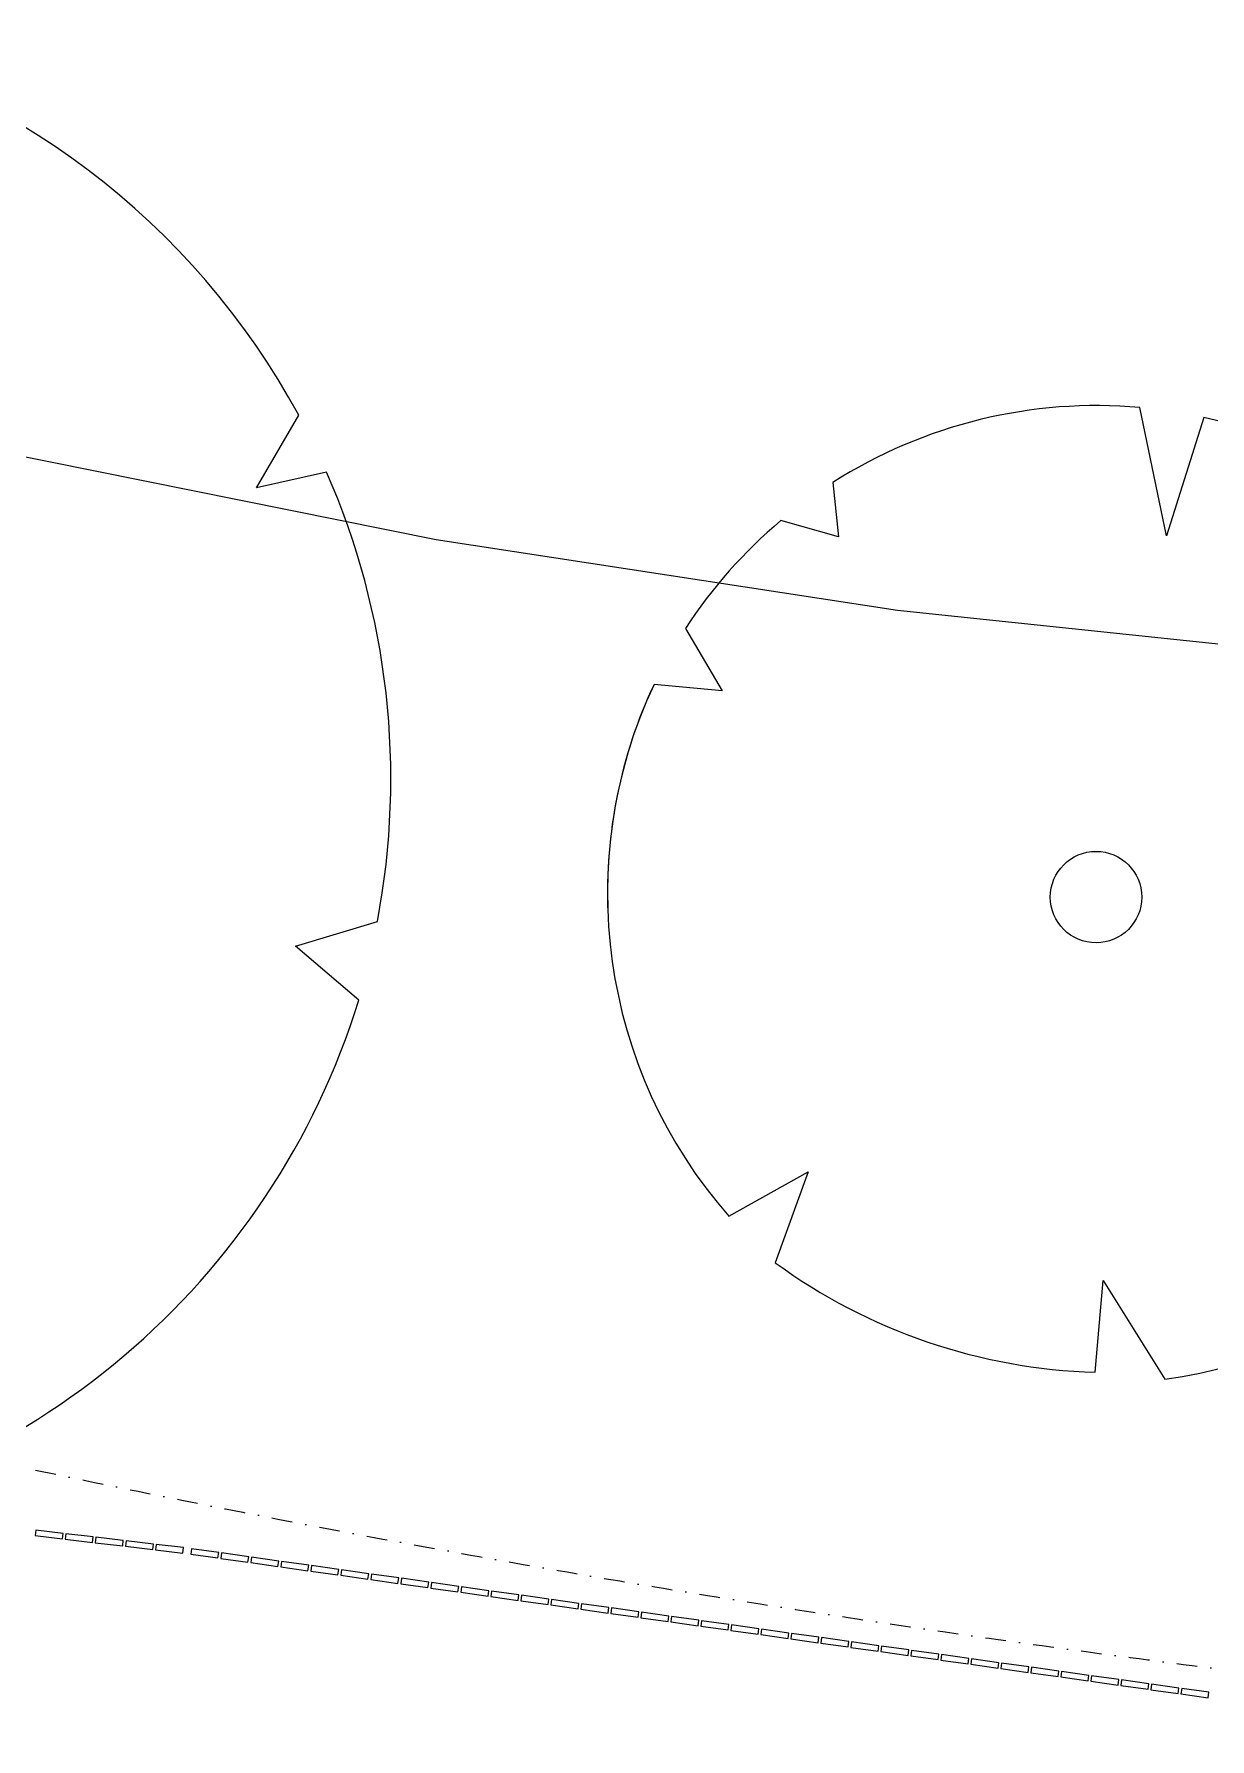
# Model space of a CAD drawing. Header units: millimetres. Extents: x -39027 to 364494, y -35256 to 94895.
# Drawn here: x 206717 to 210985, y 85688 to 91874 of the extents above; entities that cross this region are included whole.
import ezdxf

# ---------------------------------------------------------------- set-up
doc = ezdxf.new("R2010")
doc.units = ezdxf.units.MM
doc.header["$LTSCALE"] = 25
doc.linetypes.add('BG_Dash Dot 3mm', pattern=[7, 3, -2, 0, -2])
for name, color, linetype, lineweight in [('A-DETL-MBND', 4, 'Continuous', 13), ('A-GLAZ-CWMG', 3, 'Continuous', 5), ('C-PROP-LINE', 91, 'BG_Dash Dot 3mm', 25), ('L-PLNT', 71, 'Continuous', 5)]:
    doc.layers.add(name, color=color, linetype=linetype, lineweight=lineweight)

# ---------------------------------------------------------------- blocks, each defined once
blk = doc.blocks.new('Rectangular Mullion - 20x100 Timber Panel-900443-PROPOSED ROOF PLAN')
at = {"layer": 'A-DETL-MBND', "lineweight": 5}
for p, q in [((-50, -10), (-50, 10)), ((-50, 10), (50, 10)), ((50, 10), (50, -10)), ((50, -10), (-50, -10))]:
    blk.add_line(p, q, dxfattribs=at)
blk = doc.blocks.new('Rectangular Mullion - 20x100 Timber Panel-900567-PROPOSED ROOF PLAN')
at = {"layer": 'A-DETL-MBND', "lineweight": 5}
for p, q in [((-50, -10), (-50, 10)), ((-50, 10), (50, 10)), ((50, 10), (50, -10)), ((50, -10), (-50, -10))]:
    blk.add_line(p, q, dxfattribs=at)
blk = doc.blocks.new('Family - ___-2269169-PROPOSED ROOF PLAN')
at = {"layer": 'C-PROP-LINE'}
blk.add_arc((14525.2, 63577.2), 51820, 256.5084, 274.80717, dxfattribs=at)
blk = doc.blocks.new('PLANTING_Coloured tree scaleable - 7 Meters-2580589-PROPOSED FIRST FLOOR PLAN')
at = {"layer": 'L-PLNT', "lineweight": 5}
for p, q in [((1684.3, 1866.4), (1721.6, 2168.7)), ((1684.3, 1866.4), (1721.6, 2168.7)), ((1896, 2018.1), (1684.3, 1866.4)), ((1896, 2018.1), (1684.3, 1866.4)), ((2466.5, 391.3), (2705.1, 591.2)), ((2673.5, 564.8), (2705.1, 591.2)), ((2755.2, 301.8), (2466.5, 391.3))]:
    blk.add_line(p, q, dxfattribs=at)
for centre, start, end in [((-0.3, 0), 51.5512, 100.46218), ((-0.3, 0), 51.5512, 100.46218), ((-0.3, 0), 12.32761, 46.78193), ((-0.3, 0), 12.32761, 46.78193), ((0.5, 19.1), 300.94649, 5.85992)]:
    blk.add_arc(centre, 2769.2, start, end, dxfattribs=at)
blk = doc.blocks.new('PLANTING_Coloured tree scaleable - 4_5 Meters-2580578-PROPOSED FIRST FLOOR PLAN')
at = {"layer": 'L-PLNT', "lineweight": 5}
for p, q in [((-323.4, 1750.6), (-279, 1303.3)), ((-323.4, 1750.6), (-279, 1303.3)), ((-279, 1303.3), (-550.5, 1693)), ((-279, 1303.3), (-550.5, 1693)), ((1082.8, 1199.8), (1106.8, 1394.2)), ((1082.8, 1199.8), (1106.8, 1394.2)), ((1218.9, 1297.3), (1082.8, 1199.8)), ((1218.9, 1297.3), (1082.8, 1199.8)), ((-1469.5, 1005), (-1373.2, 832.1)), ((-1469.5, 1005), (-1373.2, 832.1)), ((-1373.2, 832.1), (-1588.3, 804.4)), ((-1373.2, 832.1), (-1588.3, 804.4)), ((1585.6, 251.6), (1739, 380.1)), ((-1753.4, 308.5), (-1542, 152.1)), ((-1753.4, 308.5), (-1542, 152.1)), ((1771.2, 194), (1585.6, 251.6)), ((-1542, 152.1), (-1778.7, 76.6)), ((-1542, 152.1), (-1778.7, 76.6)), ((569.5, -1272.6), (915.7, -1514.5)), ((673.6, -1590.6), (569.5, -1272.6)), ((-772.1, -1591.6), (-570.1, -1330.7)), ((-570.1, -1330.7), (-550.5, -1680.6))]:
    blk.add_line(p, q, dxfattribs=at)
blk.add_circle((-0.2, -3.6), 165.9, dxfattribs=at)
for centre, radius, start, end in [((-0.2, 0), 1780.2, 51.5512, 100.46218), ((-0.2, 0), 1780.2, 51.5512, 100.46218), ((-0.2, 0), 1780.2, 108.00826, 145.62742), ((-0.2, 0), 1780.2, 108.00826, 145.62742), ((-0.2, 0), 1780.2, 12.32761, 46.78193), ((-0.2, 0), 1780.2, 20.94119, 46.78193), ((-0.2, 0), 1780.2, 153.13693, 170.02126), ((-0.2, 0), 1780.2, 153.13693, 170.02126), ((0.3, 12.3), 1780.2, 300.94649, 5.85992), ((0.3, 12.3), 1780.2, 177.93043, 244.2846), ((0.3, 12.3), 1780.2, 177.93043, 205.28173), ((-83.3, 336.2), 2070.2, 256.95791, 291.44636)]:
    blk.add_arc(centre, radius, start, end, dxfattribs=at)

msp = doc.modelspace()

# ---------------------------------------------------------------- linework, layer by layer
at = {"layer": 'A-DETL-MBND', "lineweight": 5}
for p, q in [((208177.2, 90038.9), (206517.2, 90372.9)), ((209851.1, 89782.6), (208177.2, 90038.9)), ((211535, 89604.8), (209851.1, 89782.6))]:
    msp.add_line(p, q, dxfattribs=at)

# ---------------------------------------------------------------- block references
at = {"layer": 'A-GLAZ-CWMG', "lineweight": 5, "extrusion": (0, 0, -1)}
for name, p, rotation in [('Rectangular Mullion - 20x100 Timber Panel-900443-PROPOSED ROOF PLAN', (-206771.8, 86429.3), 6.755441381660682), ('Rectangular Mullion - 20x100 Timber Panel-900443-PROPOSED ROOF PLAN', (-206881.1, 86416.4), 6.755441381660682), ('Rectangular Mullion - 20x100 Timber Panel-900443-PROPOSED ROOF PLAN', (-206990.3, 86403.4), 6.755441381660682), ('Rectangular Mullion - 20x100 Timber Panel-900443-PROPOSED ROOF PLAN', (-207099.5, 86390.5), 6.755441381660682), ('Rectangular Mullion - 20x100 Timber Panel-900443-PROPOSED ROOF PLAN', (-207208.8, 86377.5), 6.755441381660682), ('Rectangular Mullion - 20x100 Timber Panel-900567-PROPOSED ROOF PLAN', (-207336.5, 86360.9), 8.032931464940027), ('Rectangular Mullion - 20x100 Timber Panel-900567-PROPOSED ROOF PLAN', (-207445.4, 86345.5), 8.032931464940027), ('Rectangular Mullion - 20x100 Timber Panel-900567-PROPOSED ROOF PLAN', (-207554.3, 86330.1), 8.032931464940027), ('Rectangular Mullion - 20x100 Timber Panel-900567-PROPOSED ROOF PLAN', (-207663.2, 86314.8), 8.032931464940027), ('Rectangular Mullion - 20x100 Timber Panel-900567-PROPOSED ROOF PLAN', (-207772.2, 86299.4), 8.032931464940027), ('Rectangular Mullion - 20x100 Timber Panel-900567-PROPOSED ROOF PLAN', (-207881.1, 86284), 8.032931464940027), ('Rectangular Mullion - 20x100 Timber Panel-900567-PROPOSED ROOF PLAN', (-207990, 86268.6), 8.032931464940027), ('Rectangular Mullion - 20x100 Timber Panel-900567-PROPOSED ROOF PLAN', (-208098.9, 86253.3), 8.032931464940027), ('Rectangular Mullion - 20x100 Timber Panel-900567-PROPOSED ROOF PLAN', (-208207.8, 86237.9), 8.032931464940027), ('Rectangular Mullion - 20x100 Timber Panel-900567-PROPOSED ROOF PLAN', (-208316.8, 86222.5), 8.032931464940027), ('Rectangular Mullion - 20x100 Timber Panel-900567-PROPOSED ROOF PLAN', (-208425.7, 86207.2), 8.032931464940027), ('Rectangular Mullion - 20x100 Timber Panel-900567-PROPOSED ROOF PLAN', (-208534.6, 86191.8), 8.032931464940027), ('Rectangular Mullion - 20x100 Timber Panel-900567-PROPOSED ROOF PLAN', (-208643.5, 86176.4), 8.032931464940027), ('Rectangular Mullion - 20x100 Timber Panel-900567-PROPOSED ROOF PLAN', (-208752.4, 86161), 8.032931464940027), ('Rectangular Mullion - 20x100 Timber Panel-900567-PROPOSED ROOF PLAN', (-208861.4, 86145.7), 8.032931464940027), ('Rectangular Mullion - 20x100 Timber Panel-900567-PROPOSED ROOF PLAN', (-208970.3, 86130.3), 8.032931464940027), ('Rectangular Mullion - 20x100 Timber Panel-900567-PROPOSED ROOF PLAN', (-209079.2, 86114.9), 8.032931464940027), ('Rectangular Mullion - 20x100 Timber Panel-900567-PROPOSED ROOF PLAN', (-209188.1, 86099.6), 8.032931464940027), ('Rectangular Mullion - 20x100 Timber Panel-900567-PROPOSED ROOF PLAN', (-209297, 86084.2), 8.032931464940027), ('Rectangular Mullion - 20x100 Timber Panel-900567-PROPOSED ROOF PLAN', (-209406, 86068.8), 8.032931464940027), ('Rectangular Mullion - 20x100 Timber Panel-900567-PROPOSED ROOF PLAN', (-209514.9, 86053.4), 8.032931464940027), ('Rectangular Mullion - 20x100 Timber Panel-900567-PROPOSED ROOF PLAN', (-209623.8, 86038.1), 8.032931464940027), ('Rectangular Mullion - 20x100 Timber Panel-900567-PROPOSED ROOF PLAN', (-209732.7, 86022.7), 8.032931464940027), ('Rectangular Mullion - 20x100 Timber Panel-900567-PROPOSED ROOF PLAN', (-209841.6, 86007.3), 8.032931464940027), ('Rectangular Mullion - 20x100 Timber Panel-900567-PROPOSED ROOF PLAN', (-209950.6, 85992), 8.032931464940027), ('Rectangular Mullion - 20x100 Timber Panel-900567-PROPOSED ROOF PLAN', (-210059.5, 85976.6), 8.032931464940027), ('Rectangular Mullion - 20x100 Timber Panel-900567-PROPOSED ROOF PLAN', (-210168.4, 85961.2), 8.032931464940027), ('Rectangular Mullion - 20x100 Timber Panel-900567-PROPOSED ROOF PLAN', (-210277.3, 85945.8), 8.032931464940027), ('Rectangular Mullion - 20x100 Timber Panel-900567-PROPOSED ROOF PLAN', (-210386.2, 85930.5), 8.032931464940027), ('Rectangular Mullion - 20x100 Timber Panel-900567-PROPOSED ROOF PLAN', (-210495.2, 85915.1), 8.032931464940027), ('Rectangular Mullion - 20x100 Timber Panel-900567-PROPOSED ROOF PLAN', (-210604.1, 85899.7), 8.032931464940027), ('Rectangular Mullion - 20x100 Timber Panel-900567-PROPOSED ROOF PLAN', (-210713, 85884.4), 8.032931464940027), ('Rectangular Mullion - 20x100 Timber Panel-900567-PROPOSED ROOF PLAN', (-210821.9, 85869), 8.032931464940027), ('Rectangular Mullion - 20x100 Timber Panel-900567-PROPOSED ROOF PLAN', (-210930.9, 85853.6), 8.032931464940027)]:
    msp.add_blockref(name, p, dxfattribs=dict(at, rotation=rotation))
at = {"layer": 'C-PROP-LINE'}
msp.add_blockref('Family - ___-2269169-PROPOSED ROOF PLAN', (202920.9, 73784.3), dxfattribs=at)
at = {"layer": 'L-PLNT', "lineweight": 5, "rotation": 336.8993779194267}
for name, p in [('PLANTING_Coloured tree scaleable - 7 Meters-2580589-PROPOSED FIRST FLOOR PLAN', (205243.3, 89171.5)), ('PLANTING_Coloured tree scaleable - 4_5 Meters-2580578-PROPOSED FIRST FLOOR PLAN', (210573.5, 88745.4))]:
    msp.add_blockref(name, p, dxfattribs=at)

doc.saveas('drawing.dxf')
